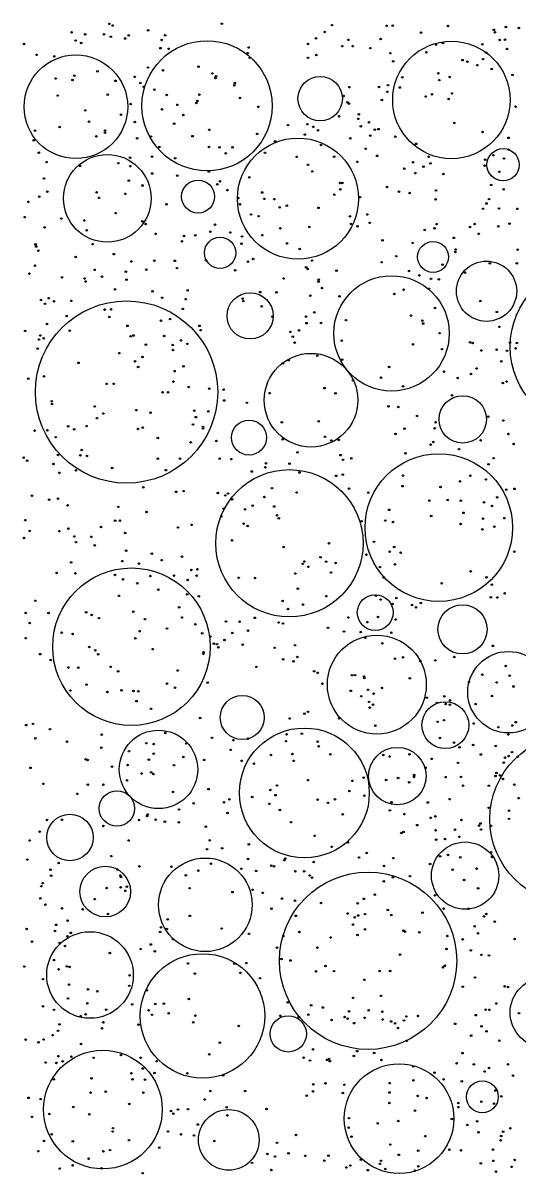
# Model space of a CAD drawing. Header units: metres. Extents: x 0 to 75, y 0.1 to 75.
# Drawn here: x 0 to 32.3, y 0.1 to 75 of the extents above; entities that cross this region are included whole.
import ezdxf

# ---------------------------------------------------------------- set-up
doc = ezdxf.new("R2010")
doc.units = ezdxf.units.M
for name, color, linetype in [('Aridos', 7, 'Continuous'), ('Poros', 7, 'Continuous'), ('Ptos_reactivos', 7, 'Continuous')]:
    doc.layers.add(name, color=color, linetype=linetype)

msp = doc.modelspace()

# ---------------------------------------------------------------- linework, layer by layer
at = {"layer": 'Aridos'}
for centre, radius in [((11.971, 69.568), 4.234), ((27.86, 69.948), 3.818), ((3.441, 69.508), 3.368), ((17.883, 63.532), 3.938), ((31.222, 65.735), 1.05), ((5.483, 63.548), 2.85), ((12.816, 60.003), 1.016), ((26.67, 59.739), 1.004), ((30.147, 57.511), 1.959), ((36.938, 53.897), 5.262), ((23.967, 54.766), 3.752), ((14.771, 55.909), 1.502), ((6.737, 50.955), 5.927), ((18.735, 50.425), 3.045), ((27.043, 42.138), 4.8), ((17.328, 41.12), 4.789), ((7.054, 34.393), 5.12), ((22.905, 36.613), 1.162), ((23.012, 31.929), 3.217), ((31.574, 31.435), 2.648), ((14.261, 29.793), 1.431), ((27.47, 29.293), 1.524), ((8.815, 26.413), 2.549), ((18.302, 24.885), 4.222), ((35.876, 23.174), 5.515), ((24.344, 25.98), 1.866), ((3.056, 21.989), 1.511), ((28.754, 19.507), 2.188), ((11.863, 17.61), 3.042), ((5.351, 18.469), 1.648), ((22.44, 13.969), 5.766), ((4.362, 13.044), 2.814), ((11.676, 10.383), 4.047), ((33.96, 10.602), 2.282), ((5.2, 4.293), 3.858), ((24.459, 3.705), 3.566), ((29.875, 5.124), 1.036), ((13.384, 2.322), 1.969)]:
    msp.add_circle(centre, radius, dxfattribs=at)
at = {"layer": 'Poros'}
for centre, radius in [((19.327, 70.033), 1.446), ((11.387, 63.666), 1.073), ((28.598, 49.175), 1.543), ((14.699, 47.995), 1.137), ((28.585, 35.523), 1.6), ((6.11, 23.875), 1.15), ((17.254, 9.212), 1.176)]:
    msp.add_circle(centre, radius, dxfattribs=at)
at = {"layer": 'Ptos_reactivos'}
for centre in [(5.623, 74.899), (12.934, 74.902), (20.102, 74.816), (3.159, 74.346), (4.045, 74.221), (5.27, 74.218), (5.712, 74.057), (5.836, 74.793), (6.88, 74.15), (8.144, 74.473), (9.249, 74.153), (19.626, 74.369), (23.655, 74.769), (24.043, 74.785), (25.883, 74.328), (27.645, 74.756), (30.622, 74.51), (30.697, 74.348), (31.401, 74.686), (32.247, 74.63), (0.063, 73.582), (3.429, 73.811), (3.786, 73.652), (6.643, 73.942), (8.946, 73.319), (9.017, 73.85), (14.677, 73.362), (18.535, 73.591), (19.061, 73.956), (20.766, 73.448), (21.151, 73.86), (21.442, 73.447), (22.588, 73.32), (23.26, 73.91), (26.867, 73.545), (27.321, 73.647), (29.866, 73.569), (30.993, 73.852), (31.341, 73.863), (0.892, 72.885), (2.032, 72.781), (9.48, 73.275), (14.619, 72.99), (14.749, 72.691), (18.536, 72.689), (19.081, 72.871), (23.886, 72.988), (26.238, 73.047), (29.921, 72.604), (30.124, 73.031), (31.476, 73.256), (4.847, 71.814), (8.134, 72.056), (9.106, 71.88), (11.415, 72.109), (24.072, 72.462), (28.582, 72.538), (28.896, 72.441), (29.542, 72.212), (30.48, 71.956), (2.123, 71.34), (3.221, 71.247), (3.337, 71.534), (6.018, 71.192), (7.27, 71.45), (12.32, 71.672), (12.523, 71.378), (12.547, 71.496), (24.669, 71.424), (27.016, 71.686), (27.081, 71.239), (27.744, 71.446), (31.837, 71.578), (7.626, 71.046), (7.855, 70.803), (8.537, 70.616), (13.74, 70.901), (13.776, 71.05), (21.218, 70.78), (23.151, 70.792), (23.692, 70.476), (23.735, 70.908), (24.505, 70.757), (26.601, 70.316), (27.893, 70.372), (2.264, 70.234), (5.511, 70.288), (7.01, 69.679), (9.341, 70.271), (10.045, 69.63), (11.277, 69.752), (11.337, 69.883), (11.474, 70.294), (14.121, 70.077), (20.844, 70.207), (21.096, 69.8), (21.207, 69.713), (23.338, 69.942), (26.184, 70.173), (27.687, 70.012), (4.048, 69.266), (6.377, 68.986), (9.045, 69.342), (10.43, 68.966), (15.313, 69.501), (20.559, 68.888), (21.84, 69.008), (32.033, 69.514), (2.391, 68.187), (4.295, 68.535), (7.275, 68.511), (9.834, 68.401), (17.239, 68.312), (18.497, 68.374), (18.876, 68.2), (21.81, 68.723), (21.969, 68.235), (22.495, 68.498), (28.054, 68.452), (0.696, 67.317), (0.776, 67.952), (4.772, 67.579), (5.333, 67.823), (5.335, 67.961), (7.426, 67.457), (8.328, 67.569), (11.023, 67.594), (12.113, 68.007), (15.227, 67.742), (18.329, 67.699), (19.192, 67.971), (21.286, 67.458), (22.586, 67.632), (22.879, 68.013), (23.121, 68.05), (24.212, 67.555), (29.887, 67.858), (31.573, 67.488), (8.862, 66.89), (12.103, 66.894), (12.782, 66.862), (13.628, 66.872), (16.398, 67.259), (19.382, 67.023), (22.292, 66.774), (25.571, 67.095), (31.567, 66.723), (1.029, 66.526), (1.533, 65.906), (6.203, 65.835), (6.97, 66.189), (8.386, 66.255), (9.896, 66.16), (13.175, 66.479), (15.745, 66.509), (17.793, 66.249), (20.238, 66.263), (21.74, 65.922), (23.036, 66.313), (25.36, 65.897), (26.38, 66.248), (26.503, 65.82), (30.059, 66.066), (30.588, 66.355), (31.288, 66.141), (3.708, 65.652), (6.985, 65.641), (8.404, 65.167), (12.084, 65.292), (18.535, 65.728), (18.815, 65.3), (24.793, 65.48), (25.508, 65.188), (26.047, 65.613), (27.332, 65.128), (30.02, 65.681), (30.977, 65.273), (1.363, 64.839), (6.885, 64.702), (7.773, 64.386), (10.033, 65.026), (12.642, 64.467), (12.812, 64.657), (14.713, 64.911), (20.626, 64.548), (20.768, 64.554), (30.446, 64.426), (1.057, 63.655), (1.58, 63.984), (4.785, 63.939), (4.952, 63.584), (6.654, 63.842), (13.283, 64.084), (15.553, 63.933), (20.241, 63.794), (20.634, 64.132), (21.918, 63.626), (23.672, 64.291), (24.459, 63.978), (25.139, 63.896), (26.863, 64.062), (31.261, 64.142), (0.351, 63.321), (9.336, 63.161), (13.992, 63.561), (14.107, 63.161), (15.699, 63.519), (16.345, 63.498), (16.694, 62.96), (17.157, 63.077), (19.216, 62.933), (26.835, 63.489), (29.921, 62.872), (30.141, 63.214), (30.31, 63.5), (30.962, 62.89), (32.153, 62.867), (0.106, 62.325), (2.492, 62.236), (3.995, 62.111), (6.024, 62.586), (14.831, 62.496), (15.326, 62.388), (21.265, 62.376), (22.399, 62.498), (1.417, 61.663), (4.14, 61.471), (7.768, 62.059), (7.975, 61.877), (12.181, 61.383), (12.483, 61.838), (13.488, 61.331), (16.739, 61.598), (18.615, 61.689), (21.335, 61.883), (21.756, 61.728), (22.54, 61.955), (26.124, 61.495), (26.764, 61.597), (26.895, 61.874), (29.072, 61.682), (29.37, 61.881), (30.907, 61.732), (31.639, 61.901), (8.629, 61.24), (10.335, 60.75), (10.47, 61.105), (11.208, 61.151), (14.209, 60.606), (14.243, 61.073), (15.57, 61.153), (17.175, 60.62), (23.382, 60.821), (25.344, 60.654), (28.021, 60.985), (29.63, 61.244), (0.814, 60.566), (0.86, 60.418), (1.001, 60.151), (4.527, 60.571), (5.911, 59.922), (17.988, 60.25), (28.115, 60.062), (28.141, 60.225), (32.165, 60.211), (0.775, 59.169), (3.422, 59.735), (7.052, 59.441), (8.537, 59.495), (9.877, 59.489), (11.898, 59.522), (14.628, 59.427), (14.972, 59.604), (18.803, 59.505), (23.319, 59.397), (24.275, 59.786), (27.283, 59.235), (30.358, 59.327), (32.115, 59.32), (0.418, 58.657), (2.545, 58.412), (4.011, 58.338), (4.655, 58.9), (5.143, 58.453), (6.689, 58.779), (8.019, 58.912), (10.019, 59.014), (13.797, 58.867), (16.949, 58.337), (18.414, 59.06), (18.513, 58.96), (20.39, 58.852), (25.099, 58.83), (25.777, 58.54), (28.75, 58.723), (4.073, 58.142), (5.983, 57.629), (6.732, 58.267), (19.216, 58.135), (19.233, 58.262), (19.446, 57.717), (24.753, 57.61), (26.404, 57.67), (26.53, 58.317), (27.046, 58.286), (1.17, 56.935), (1.676, 57.058), (2.023, 56.858), (3.139, 56.883), (8.425, 57.505), (9.053, 57.084), (10.584, 56.993), (10.711, 57.563), (14.292, 57.023), (14.324, 56.868), (15.427, 57.451), (16.486, 57.435), (18.686, 57.219), (20.582, 57.183), (24.152, 57.33), (29.739, 56.872), (1.434, 56.692), (5.308, 56.315), (5.721, 56.333), (10.397, 56.362), (15.524, 56.53), (18.941, 56.135), (26.788, 56.414), (30.814, 56.167), (1.559, 55.383), (2.845, 55.897), (5.61, 55.83), (8.978, 55.59), (9.557, 55.704), (16.21, 55.851), (18.4, 55.861), (18.437, 55.433), (19.379, 55.447), (21.011, 55.63), (25.232, 55.92), (25.97, 55.592), (26.023, 55.409), (0.144, 54.931), (1.128, 54.633), (3.041, 54.94), (6.799, 55.262), (7.19, 54.633), (9.183, 54.603), (11.477, 55.259), (11.563, 54.977), (17.384, 54.868), (17.948, 54.964), (27.096, 54.779), (30.976, 55.192), (1.041, 54.367), (1.347, 54.452), (7.009, 54.572), (7.991, 54.033), (9.733, 54.011), (10.279, 54.317), (10.692, 54.086), (17.551, 54.557), (17.673, 54.167), (20.732, 54.295), (25.362, 54.052), (29.07, 54.187), (29.238, 54.142), (31.675, 54.17), (32.118, 54.151), (0.957, 53.781), (6.261, 53.484), (7.773, 53.227), (9.761, 53.686), (19.137, 53.317), (27.244, 53.746), (29.812, 53.657), (30.797, 53.707), (31.472, 53.636), (32.039, 53.791), (3.61, 52.854), (7.288, 52.956), (7.494, 52.587), (10.442, 52.632), (16.899, 52.82), (17.265, 53.028), (20.76, 53.061), (23.814, 52.584), (29.51, 52.488), (31.108, 52.948), (0.345, 51.823), (1.369, 51.97), (9.785, 51.634), (9.858, 52.313), (21.458, 51.717), (23.283, 51.887), (27.382, 52.279), (28.276, 51.865), (29.129, 52.121), (31.454, 51.636), (5.45, 51.487), (5.893, 51.49), (9.077, 50.929), (9.429, 50.936), (10.777, 51.28), (12.115, 51.179), (13.054, 51.112), (16.037, 50.882), (19.606, 51.208), (20.323, 50.868), (24.709, 51.326), (31.205, 51.541), (1.872, 50.357), (1.893, 50.172), (13.084, 50.406), (14.561, 50.256), (27.896, 50.734), (4.667, 50.017), (5.221, 49.561), (7.365, 49.773), (8.291, 49.619), (11.14, 49.738), (12.05, 49.699), (23.772, 50.023), (24.41, 49.98), (25.618, 49.399), (30.255, 49.353), (2.939, 48.729), (4.135, 48.739), (4.82, 49.258), (7.79, 48.636), (11.056, 48.845), (11.241, 49.318), (11.701, 48.694), (16.836, 48.987), (19.233, 49.055), (26.835, 48.988), (31.242, 49.1), (0.76, 48.449), (1.586, 48.461), (2.128, 48.016), (3.33, 48.533), (7.477, 48.551), (8.768, 47.963), (11.703, 48.582), (16.882, 47.882), (19.636, 48.043), (24.228, 48.226), (24.809, 48.569), (26.767, 48.589), (31.571, 48.224), (3.819, 47.181), (10.903, 47.679), (12.576, 47.774), (20.047, 47.807), (20.528, 47.838), (26.509, 47.531), (26.693, 47.705), (28.35, 47.242), (29.761, 47.816), (31.912, 47.579), (0.053, 46.683), (0.274, 46.498), (2.282, 46.863), (3.732, 46.837), (4.159, 46.796), (8.77, 46.619), (10.207, 46.621), (12.795, 46.628), (13.548, 46.589), (17.852, 47.026), (20.65, 46.848), (20.814, 46.55), (21.348, 46.645), (24.878, 46.964), (30.611, 46.656), (1.987, 46.27), (2.357, 45.699), (3.441, 45.858), (5.8, 46.013), (9.293, 45.874), (14.883, 45.787), (15.762, 46.053), (15.807, 46.32), (17.333, 46.294), (17.984, 45.725), (30.274, 46.261), (20.365, 45.506), (20.798, 45.578), (24.708, 45.513), (28.425, 45.152), (29.096, 45.515), (30.103, 45.27), (0.59, 44.211), (7.822, 44.758), (9.961, 44.467), (10.455, 44.512), (12.671, 44.39), (13.155, 44.23), (13.337, 44.353), (15.699, 44.129), (16.191, 44.706), (17.797, 44.421), (21.202, 44.673), (22.451, 44.408), (24.681, 44.835), (27.152, 44.783), (30.835, 44.113), (31.426, 44.611), (31.966, 44.66), (1.702, 43.961), (2.275, 44.014), (2.904, 43.583), (6.205, 43.486), (13.062, 43.372), (13.606, 43.98), (14.938, 43.559), (16.338, 43.513), (26.421, 43.892), (27.622, 43.935), (28.474, 43.883), (29.979, 43.788), (30.495, 43.547), (0.146, 42.622), (8.034, 43.154), (12.901, 42.878), (14.434, 43.323), (16.527, 42.941), (16.638, 42.742), (23.812, 43.293), (26.544, 42.893), (28.645, 43.101), (29.91, 42.718), (31.311, 42.75), (0.441, 41.92), (2.368, 41.905), (2.957, 42.068), (5.081, 42.172), (5.994, 42.592), (6.303, 42.584), (10.086, 42.144), (10.964, 42.321), (14.347, 42.397), (14.615, 42.245), (22.012, 42.554), (23.566, 42.598), (24.065, 42.503), (28.457, 42.371), (29.868, 42.022), (30.65, 42.199), (0.063, 41.462), (3.333, 41.559), (3.444, 41.191), (4.442, 41.539), (6.648, 41.789), (13.597, 41.31), (19.904, 41.119), (22.834, 41.217), (4.663, 40.984), (6.711, 40.645), (8.382, 40.449), (16.959, 40.873), (22.331, 40.38), (23.843, 40.572), (24.14, 40.873), (24.559, 40.508), (31.95, 40.569), (3.134, 39.873), (6.463, 39.958), (7.548, 39.8), (9.021, 40.023), (10.344, 40.245), (18.193, 39.782), (18.297, 39.934), (19.347, 40.213), (19.717, 39.931), (20.327, 39.838), (24.194, 39.746), (2.184, 39.189), (3.408, 39.163), (5.986, 39.058), (8.284, 38.986), (9.827, 39.018), (10.952, 39.385), (11.296, 39.011), (11.344, 39.426), (14.022, 38.876), (17.714, 39.156), (18.552, 39.59), (20.032, 39.217), (23.225, 39.57), (23.468, 38.894), (29.111, 39.301), (30.145, 38.899), (6.506, 38.778), (7.434, 38.519), (10.715, 38.733), (15.096, 38.86), (17.874, 38.172), (27.222, 38.518), (30.49, 38.431), (0.796, 37.38), (6.238, 37.7), (8.801, 38.098), (10.68, 37.796), (11.434, 37.665), (19.729, 37.683), (22.953, 37.712), (23.261, 37.46), (24.274, 37.558), (30.428, 37.611), (30.842, 37.591), (31.321, 37.864), (4.112, 36.633), (7.175, 36.667), (10.155, 36.96), (16.896, 37.372), (17.23, 36.842), (18.21, 37.133), (24.028, 37.17), (25.298, 37.105), (25.557, 36.952), (25.873, 37.229), (0.176, 36.589), (0.431, 35.931), (1.66, 36.592), (4.472, 36.456), (4.938, 36.253), (7.94, 36.185), (10.334, 36.292), (13.209, 36.035), (14.085, 36.021), (15.08, 36.274), (16.625, 35.966), (16.908, 35.901), (21.162, 36.292), (22.393, 35.988), (23.081, 36.33), (24.232, 36.162), (2.51, 35.303), (3.228, 35.222), (7.591, 35.404), (9.369, 35.58), (11.205, 35.853), (11.651, 35.261), (13.608, 35.286), (14.632, 35.434), (19.84, 35.623), (20.876, 35.381), (21.956, 35.347), (23.947, 35.308), (0.17, 34.951), (7.311, 34.936), (12.182, 35.056), (12.41, 34.596), (12.617, 34.559), (13.104, 34.825), (14.287, 34.521), (17.687, 34.491), (22.269, 34.967), (23.372, 34.613), (30.555, 34.451), (1.116, 33.91), (4.319, 34.371), (4.71, 34.159), (4.89, 33.895), (8.438, 34.235), (11.732, 33.928), (11.747, 34.036), (12.703, 34.356), (16.368, 34.324), (17.84, 33.727), (24.713, 33.709), (28.058, 33.72), (1.802, 33.524), (2.942, 33.041), (3.595, 33.028), (5.696, 33.085), (15.183, 33.081), (16.923, 33.57), (17.594, 33.444), (24.197, 33.616), (25.84, 33.464), (26.819, 33.5), (31.386, 33.143), (6.189, 32.79), (10.067, 32.845), (18.936, 32.799), (19.164, 32.693), (21.396, 32.541), (21.594, 32.542), (22.172, 32.455), (22.198, 32.353), (25.16, 32.338), (29.878, 32.574), (31.655, 32.517), (3.086, 31.543), (4.132, 31.932), (5.489, 31.454), (6.407, 31.553), (7.189, 31.509), (7.501, 31.492), (9.368, 31.994), (9.894, 31.725), (12.013, 32.057), (19.472, 31.987), (21.32, 31.526), (22.441, 31.588), (23.341, 31.715), (29.01, 32.105), (30.805, 32.065), (31.898, 31.808), (7.385, 30.852), (22.003, 31.174), (22.509, 30.805), (22.802, 31.338), (26.263, 31.072), (26.918, 30.747), (27.397, 31.161), (27.485, 30.664), (27.766, 30.9), (29.44, 30.664), (30.5, 31.183), (8.321, 30.352), (18.308, 30.037), (18.537, 30.156), (22.544, 30.431), (22.766, 30.626), (27.76, 30.618), (0.21, 29.289), (0.656, 29.375), (11.522, 29.757), (17.348, 29.724), (20.562, 29.733), (22.91, 29.26), (26.966, 29.508), (27.378, 29.613), (29.302, 29.398), (30.92, 29.158), (31.831, 29.272), (32.05, 29.489), (0.797, 28.434), (1.759, 29.031), (5.124, 28.671), (9.264, 28.776), (12.288, 28.469), (14.635, 28.413), (17.143, 28.689), (18.134, 28.731), (27.123, 28.461), (31.561, 28.687), (2.857, 28.214), (5.09, 27.826), (8.02, 28.117), (8.495, 28.062), (10.617, 28.103), (13.501, 27.685), (13.682, 28.314), (17.112, 28.247), (19.168, 28.217), (19.224, 27.919), (28.027, 28.154), (28.386, 27.854), (29.278, 28.003), (30.742, 27.942), (4.072, 27.068), (4.207, 27.032), (6.899, 27.6), (8.186, 27.043), (8.501, 27.432), (10.427, 27.218), (11.781, 27.034), (14.226, 26.973), (16.122, 27.354), (17.517, 27.413), (17.607, 26.971), (19.984, 27.39), (23.437, 27.353), (23.845, 27.254), (25.136, 27.39), (26.57, 27.105), (29.774, 27.383), (31.34, 27.176), (31.582, 27.284), (31.795, 27.538), (32.177, 27.232), (0.487, 26.517), (5.788, 26.595), (6.805, 26.699), (7.722, 26.151), (8.337, 26.217), (9.822, 26.689), (15.016, 26.782), (26.193, 26.526), (28.287, 26.839), (30.796, 26.183), (31.261, 26.858), (1.32, 25.479), (4.22, 25.427), (5.227, 25.422), (6.768, 25.7), (8.484, 26.114), (18.528, 25.714), (21.417, 25.671), (22.155, 25.884), (23.62, 25.727), (24.4, 25.862), (25.115, 25.577), (25.424, 25.926), (25.439, 26.057), (27.481, 25.91), (28.492, 25.928), (30.73, 25.983), (31.022, 26.024), (31.219, 25.797), (31.957, 25.424), (3.539, 24.825), (9.756, 24.95), (12.067, 25.132), (16.094, 25.079), (16.423, 24.741), (16.519, 25.369), (21.217, 25.006), (22.204, 24.701), (28.623, 25.351), (30.296, 25.35), (11.107, 24.212), (13.07, 24.278), (13.414, 24.467), (14.903, 24.621), (16.014, 24.176), (19.16, 24.447), (19.829, 24.242), (20.293, 24.464), (23.965, 24.267), (26.33, 24.264), (27.756, 24.477), (30.277, 23.919), (32.242, 24.546), (8.074, 23.384), (8.116, 23.486), (10.145, 23.811), (13.301, 23.577), (16.705, 23.775), (20.793, 23.495), (23.857, 23.746), (24.797, 23.504), (26.514, 23.264), (26.822, 23.357), (31.605, 23.726), (31.609, 23.197), (1.567, 23.13), (2.531, 23.134), (5.23, 22.738), (7.553, 23.123), (8.629, 23.143), (9.227, 23.013), (10.138, 22.973), (11.889, 22.685), (17.436, 22.984), (25.634, 22.79), (26.832, 22.459), (28.091, 22.49), (28.514, 23.119), (29.655, 22.76), (29.756, 22.899), (29.788, 22.504), (30.444, 22.748), (0.432, 21.793), (1.081, 22.362), (6.872, 21.791), (12.148, 21.802), (18.975, 22.097), (21.132, 21.667), (24.599, 22.275), (24.745, 22.341), (26.872, 21.842), (27.444, 21.885), (28.38, 22.031), (11.963, 21.226), (12.953, 21.29), (14.69, 21.547), (20.078, 21.379), (22.345, 20.979), (30.433, 21.029), (0.287, 20.552), (2.315, 20.326), (5.753, 20.776), (12.231, 20.279), (14.629, 20.594), (16.997, 20.51), (17.065, 20.623), (18.908, 20.389), (21.852, 20.688), (24.09, 20.643), (26.48, 20.269), (27.13, 20.767), (27.637, 20.849), (28.436, 20.698), (30.501, 20.724), (1.792, 19.893), (1.835, 19.504), (6.143, 19.906), (6.339, 19.517), (6.37, 19.416), (7.569, 20.11), (9.655, 20.087), (10.593, 19.525), (11.411, 19.825), (14.193, 19.953), (15.165, 19.816), (16.155, 20.154), (16.324, 20.116), (17.712, 19.787), (18.288, 19.788), (18.649, 19.515), (23.471, 20.135), (25.171, 19.475), (27.944, 19.893), (29.498, 19.954), (1.196, 18.819), (1.279, 19.017), (5.438, 18.699), (6.347, 18.741), (6.757, 18.788), (10.84, 18.689), (18.801, 19.38), (23.465, 19.137), (24.05, 19.395), (28.692, 19.226), (29.602, 18.686), (1.126, 18.025), (4.668, 17.974), (6.664, 18.518), (13.628, 18.433), (14.937, 18.583), (15.587, 18.387), (16.851, 18.015), (22.166, 17.999), (22.884, 18.268), (26.791, 18.22), (1.455, 17.613), (2.543, 17.375), (3.878, 17.318), (16.164, 17.361), (17.692, 17.878), (19.375, 17.728), (21.77, 17.708), (23.729, 17.279), (27.354, 17.353), (28.972, 17.352), (2.899, 16.576), (5.522, 17.009), (9.413, 16.663), (10.853, 16.891), (17.744, 16.895), (21.108, 17.046), (21.572, 16.798), (21.799, 16.916), (22.246, 17.004), (23.954, 16.946), (25.979, 17.096), (29.987, 16.854), (30.135, 17.018), (30.68, 16.515), (0.237, 16.039), (2.087, 15.91), (2.158, 16.31), (3.114, 15.786), (8.924, 15.849), (8.976, 16.141), (9.356, 16.031), (12.918, 16.065), (14.697, 15.722), (17.975, 15.84), (21.459, 16.323), (22.248, 16.012), (24.748, 15.922), (24.848, 15.865), (25.771, 15.822), (29.376, 16.211), (29.592, 15.761), (0.588, 15.214), (2.392, 15.132), (2.736, 14.93), (2.887, 15.561), (8.315, 15.026), (9.75, 15.373), (16.932, 15.579), (20.016, 15.484), (21.756, 15.65), (27.604, 15.581), (28.59, 15.36), (31.971, 15.384), (5.65, 14.472), (7.656, 14.728), (8.573, 14.58), (16.522, 14.82), (19.146, 14.828), (24.519, 14.37), (27.543, 14.74), (29.126, 14.642), (29.809, 14.353), (30.306, 14.314), (0.085, 13.595), (2.015, 14.014), (2.851, 13.602), (3.038, 13.57), (10.725, 13.795), (13.757, 13.786), (14.525, 13.821), (16.815, 14.083), (17.399, 13.987), (19.674, 13.632), (27.314, 13.55), (27.435, 13.653), (1.306, 12.778), (2.319, 13.409), (6.936, 13.022), (11.176, 13.139), (14.136, 13.183), (15.408, 12.836), (19.06, 13.277), (20.227, 13.298), (22.192, 12.729), (23.198, 13.302), (23.88, 13.304), (29.393, 12.884), (2.995, 12.422), (4.232, 12.111), (4.831, 11.988), (6.916, 12.344), (8.053, 12.043), (28.607, 12.279), (31.322, 12.314), (31.546, 12.259), (2.931, 11.516), (4.189, 11.203), (9.159, 11.181), (10.786, 11.486), (17.217, 11.267), (21.469, 11.557), (23.276, 11.69), (30.777, 11.194), (1.306, 11.01), (2.016, 10.783), (4.076, 10.484), (5.411, 10.785), (7.099, 11.13), (8.174, 10.752), (8.389, 10.458), (8.6, 11.165), (9.476, 10.556), (18.555, 10.466), (18.74, 11.078), (19.498, 10.931), (21.198, 10.685), (22.483, 10.749), (23.373, 10.66), (29.448, 10.431), (30.082, 10.788), (30.327, 10.78), (32.254, 10.564), (2.377, 9.83), (3.755, 10.372), (5.232, 9.965), (7.514, 9.811), (11.074, 9.969), (11.213, 10.402), (14.03, 9.733), (16.733, 10.39), (17.942, 10.32), (20.074, 10.115), (20.919, 10.312), (21.12, 10.206), (21.537, 9.913), (22.222, 10.262), (23.389, 10.15), (23.944, 10.019), (24.193, 9.896), (24.782, 10.09), (24.931, 10.35), (25.682, 10.38), (28.103, 9.872), (29.819, 9.71), (1.931, 9.131), (2.279, 9.412), (5.141, 9.577), (24.39, 9.595), (29.149, 9.101), (30.143, 9.386), (0.169, 8.843), (1.012, 8.661), (1.341, 8.853), (3.777, 8.553), (12.804, 8.649), (18.858, 8.207), (24.948, 8.762), (30.97, 8.771), (2.307, 7.767), (3.151, 7.734), (4.596, 7.658), (6.368, 7.841), (7.65, 7.658), (8.69, 7.444), (12.115, 7.889), (18.247, 7.663), (18.672, 7.487), (19.78, 7.526), (19.905, 7.59), (19.957, 7.444), (21.518, 7.772), (21.734, 8.09), (22.841, 7.974), (23.307, 7.515), (28.585, 7.963), (1.48, 7.352), (2.172, 7.327), (2.575, 7.425), (7.797, 6.966), (25.381, 7.099), (26.763, 6.699), (28.202, 7.301), (29.32, 7.228), (30.017, 6.769), (30.308, 7), (31.549, 7.232), (2.007, 6.254), (4.454, 6.322), (7.052, 6.657), (7.12, 6.261), (7.941, 6.245), (8.555, 6.678), (10.69, 6.653), (13.021, 6.526), (19.673, 6.001), (23.849, 6.01), (25.393, 6.192), (27.35, 6.258), (28.542, 6.137), (31.865, 6.5), (4.395, 5.389), (5.379, 5.452), (7.828, 5.397), (12.189, 5.5), (14.451, 5.494), (18.45, 5.196), (18.866, 5.48), (18.878, 5.935), (20.802, 5.367), (20.893, 5.907), (23.838, 5.402), (30.727, 5.532), (0.36, 5.057), (1.152, 4.977), (3.275, 4.46), (6.92, 4.657), (11.813, 4.947), (13.252, 4.443), (23.817, 4.715), (25.665, 5.18), (26.248, 5.046), (28.312, 4.72), (28.315, 4.452), (29.806, 4.809), (30.634, 4.684), (31.105, 5.153), (0.585, 3.818), (1.72, 4.002), (4.311, 3.987), (9.622, 4.195), (9.777, 4.033), (10.079, 4.298), (10.731, 4.323), (13.29, 3.919), (15.839, 4.329), (21.206, 3.739), (25.491, 4.229), (5.851, 3.082), (11.371, 3.323), (21.184, 3.113), (23.073, 3.4), (24.413, 3.545), (27.887, 3.684), (28.892, 3.291), (29.537, 3.535), (31.697, 3.077), (1.369, 2.257), (1.872, 2.69), (3.241, 2.234), (5.838, 2.864), (6.897, 2.303), (9.433, 2.87), (10.27, 2.688), (11.126, 2.606), (12.445, 2.248), (17.758, 2.647), (21.365, 2.527), (26.16, 2.567), (29.625, 2.809), (31.06, 2.299), (31.097, 2.582), (31.226, 2.861), (1.005, 1.586), (5.228, 1.576), (5.666, 1.658), (8.86, 1.822), (16.526, 2.13), (17.267, 1.451), (23.886, 2.019), (25.698, 1.616), (27.723, 1.681), (28.491, 1.639), (30.568, 1.692), (4.265, 1.097), (14.891, 0.832), (15.89, 1.41), (16.386, 1.242), (18.364, 1.286), (19.591, 0.978), (19.871, 1.303), (21.972, 1.043), (23.21, 0.765), (23.288, 0.958), (24.442, 1.352), (29.774, 0.801), (30.585, 0.96), (31.973, 1.017), (2.394, 0.458), (3.225, 0.672), (5.104, 0.472), (7.786, 0.156), (16.155, 0.363), (21.024, 0.527), (21.282, 0.654), (22.427, 0.351), (23.571, 0.423), (25.495, 0.324), (25.706, 0.598), (30.756, 0.258), (31.787, 0.57)]:
    msp.add_circle(centre, 0.05, dxfattribs=at)

doc.saveas('drawing.dxf')
